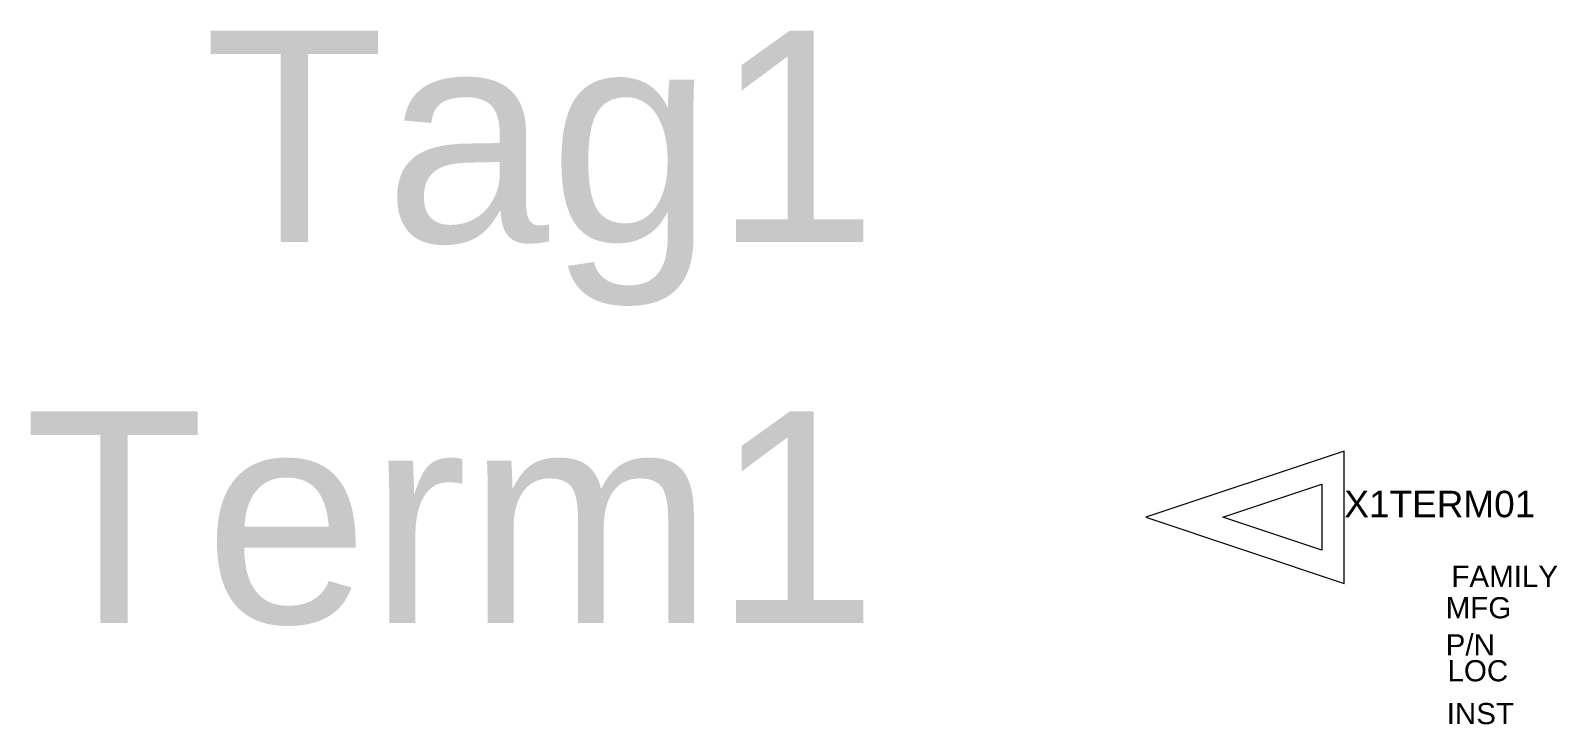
# Model space of a CAD drawing. Header units: inches. Extents: x -3.88 to 0.1, y -0.2 to 0.23.
# Drawn here: x -0.621 to 0.101, y -0.098 to 0.23 of the extents above; entities outside this region: 3.
import ezdxf
from ezdxf.enums import TextEntityAlignment as Align

# ---------------------------------------------------------------- set-up
doc = ezdxf.new("R2010")
doc.units = ezdxf.units.IN
doc.header["$MEASUREMENT"] = 0
doc.styles.add('INERCONNECT TABLES', font='arial.ttf', dxfattribs={"height": 0.1})
doc.styles.add('WD', font='arial.ttf', dxfattribs={"height": 1})

msp = doc.modelspace()

# ---------------------------------------------------------------- linework, layer by layer
for points in [[(0, 0), (0, 0.03125), (-0.09375, 0), (0, -0.03125), (0, 0)], [(-0.01062, 0.01562), (-0.01062, -0.01562), (-0.0575, 0), (-0.01062, 0.01562)]]:
    msp.add_lwpolyline(points)

# ---------------------------------------------------------------- texts
at = {"linetype": 'Continuous', "style": 'INERCONNECT TABLES', "flags": 8}
msp.add_attdef('Tag1', text='', height=0.1, dxfattribs=at).set_placement((-0.22055, 0.1), align=Align.BOTTOM_RIGHT)
at = {"style": 'INERCONNECT TABLES', "flags": 8}
msp.add_attdef('Desc1', text='', height=0.1, dxfattribs=at).set_placement((-3.5, 0.15), align=Align.MIDDLE_RIGHT)
at = {"linetype": 'Continuous', "style": 'INERCONNECT TABLES', "flags": 8}
for tag, p in [('Desc2', (-3.5, 0)), ('Term1', (-0.22055, 0)), ('Desc3', (-3.5, -0.15))]:
    msp.add_attdef(tag, text='', height=0.1, dxfattribs=at).set_placement(p, align=Align.MIDDLE_RIGHT)
at = {"flags": 9}
for tag, p, height, style in [('X1TERM01', (0, 0), 0.0125, 'WD'), ('FAMILY', (0.05059, -0.03292), 0.01, 'INERCONNECT TABLES'), ('INST', (0.04838, -0.09778), 0.01, 'INERCONNECT TABLES')]:
    msp.add_attdef(tag, p, '', height=height, dxfattribs=dict(at, style=style))
at = {"linetype": 'Continuous', "style": 'INERCONNECT TABLES', "flags": 9}
msp.add_attdef('MFG', text='', height=0.01, dxfattribs=at).set_placement((0.07893, -0.04776), align=Align.RIGHT)
for tag, p in [('P/N', (0.0479, -0.06529)), ('LOC', (0.04875, -0.07753))]:
    msp.add_attdef(tag, p, '', height=0.01, dxfattribs=at)

doc.saveas('drawing.dxf')
